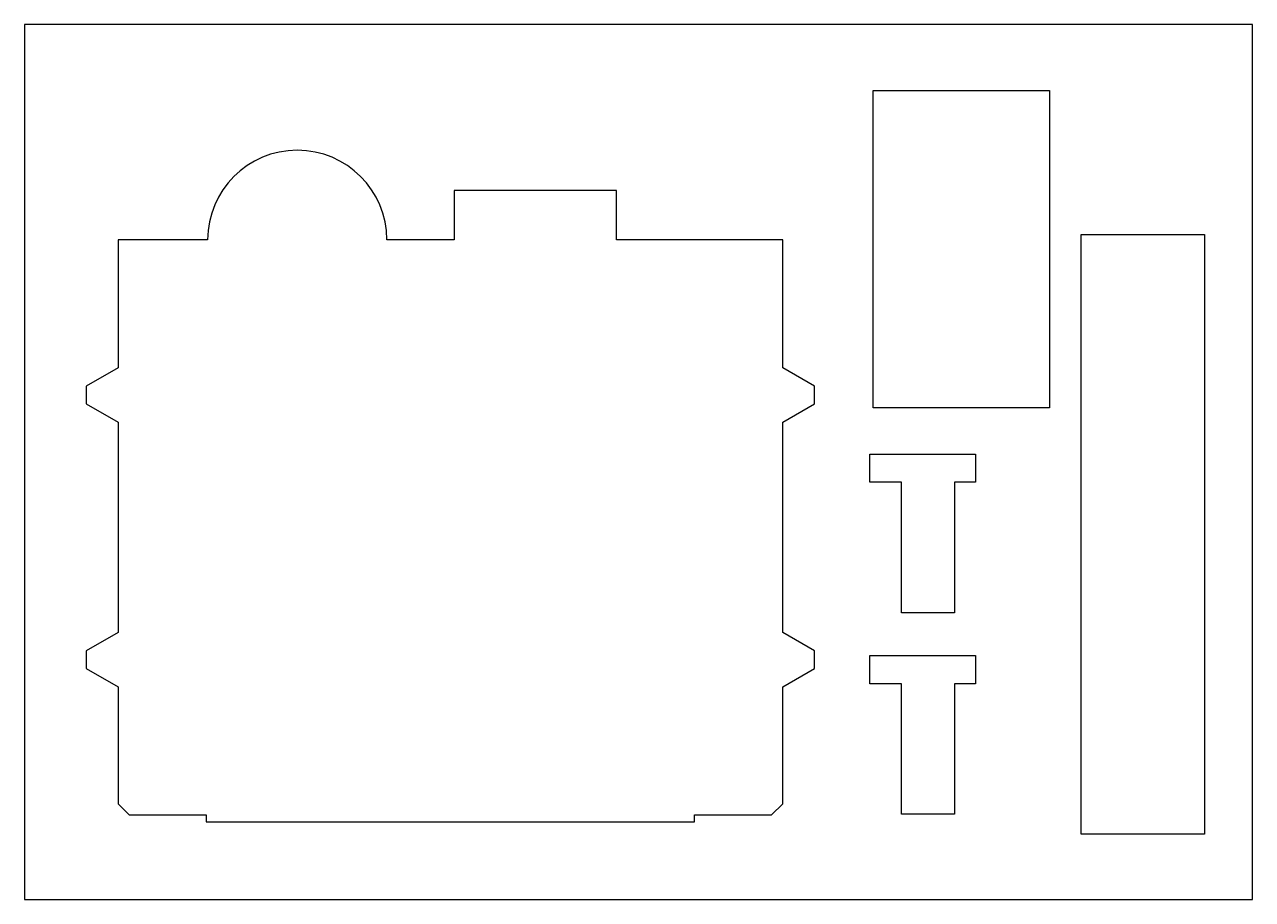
# Model space of a CAD drawing. Header units: millimetres. Extents: x 1 to 349, y 1 to 249.
import ezdxf

# ---------------------------------------------------------------- set-up
doc = ezdxf.new("R2010")
doc.units = ezdxf.units.MM
doc.layers.get('0').update_dxf_attribs({"linetype": 'CONTINUOUS'})

msp = doc.modelspace()

# ---------------------------------------------------------------- linework, layer by layer
for points in [[(349, 249), (1, 249), (1, 1), (349, 1)], [(291.47, 140.35), (241.47, 140.35), (241.47, 230.35), (291.47, 230.35)], [(335.45, 19.46), (300.45, 19.46), (300.45, 189.46), (335.45, 189.46)], [(270.55, 127.26), (270.55, 119.26), (264.55, 119.26), (264.55, 82.26), (249.55, 82.26), (249.55, 119.26), (240.55, 119.26), (240.55, 127.26)], [(270.55, 70.16), (270.55, 62.16), (264.55, 62.16), (264.55, 25.16), (249.55, 25.16), (249.55, 62.16), (240.55, 62.16), (240.55, 70.16)]]:
    msp.add_lwpolyline(points, close=True)
msp.add_lwpolyline([(103.69, 187.98, 1), (52.89, 187.98), (27.49, 187.98), (27.49, 151.69), (18.49, 146.5), (18.49, 141.46), (27.49, 136.26), (27.49, 76.69), (18.49, 71.5), (18.49, 66.46), (27.49, 61.26), (27.49, 28.15), (30.67, 24.98), (52.49, 24.98), (52.49, 22.98), (190.89, 22.98), (190.89, 24.98), (212.71, 24.98), (215.89, 28.15), (215.89, 61.26), (224.89, 66.46), (224.89, 71.5), (215.89, 76.69), (215.89, 136.26), (224.89, 141.46), (224.89, 146.5), (215.89, 151.69), (215.89, 187.98), (168.74, 187.98), (168.74, 201.99), (122.74, 201.99), (122.74, 187.98)], format="xyb", close=True)

doc.saveas('drawing.dxf')
